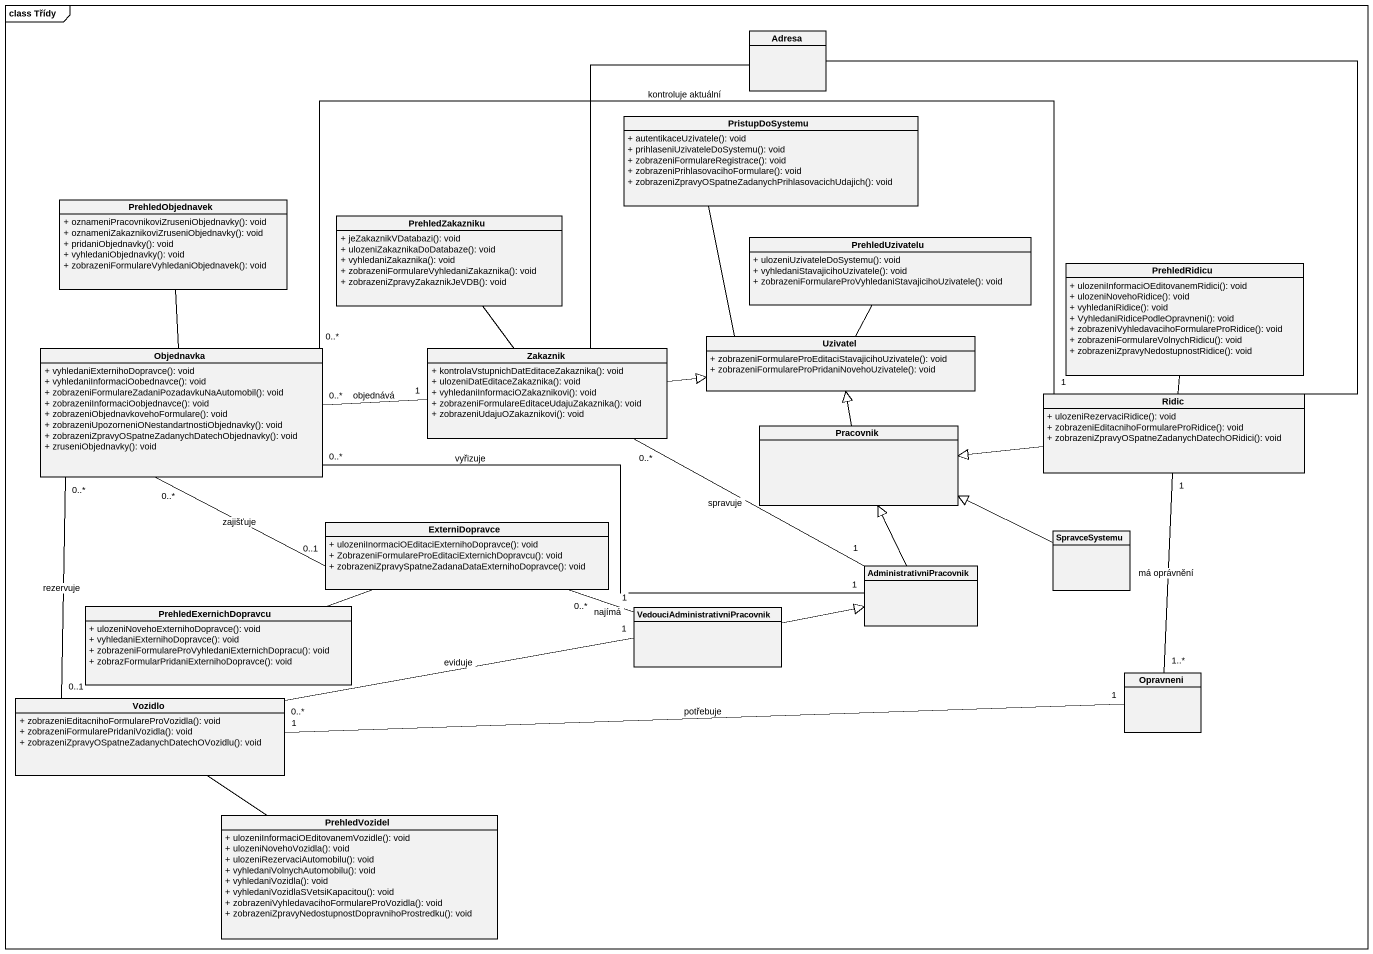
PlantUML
@startuml
mainframe class Třídy
hide circle
hide empty members
skinparam classAttributeIconSize 0
class Adresa
class PristupDoSystemu {
  + autentikaceUzivatele(): void
  + prihlaseniUzivateleDoSystemu(): void
  + zobrazeniFormulareRegistrace(): void
  + zobrazeniPrihlasovacihoFormulare(): void
  + zobrazeniZpravyOSpatneZadanychPrihlasovacichUdajich(): void
}
class PrehledObjednavek {
  + oznameniPracovnikoviZruseniObjednavky(): void
  + oznameniZakaznikoviZruseniObjednavky(): void
  + pridaniObjednavky(): void
  + vyhledaniObjednavky(): void
  + zobrazeniFormulareVyhledaniObjednavek(): void
}
class PrehledZakazniku {
  + jeZakaznikVDatabazi(): void
  + ulozeniZakaznikaDoDatabaze(): void
  + vyhledaniZakaznika(): void
  + zobrazeniFormulareVyhledaniZakaznika(): void
  + zobrazeniZpravyZakaznikJeVDB(): void
}
class PrehledUzivatelu {
  + ulozeniUzivateleDoSystemu(): void
  + vyhledaniStavajicihoUzivatele(): void
  + zobrazeniFormulareProVyhledaniStavajicihoUzivatele(): void
}
class PrehledRidicu {
  + ulozeniInformaciOEditovanemRidici(): void
  + ulozeniNovehoRidice(): void
  + vyhledaniRidice(): void
  + VyhledaniRidicePodleOpravneni(): void
  + zobrazeniVyhledavacihoFormulareProRidice(): void
  + zobrazeniFormulareVolnychRidicu(): void
  + zobrazeniZpravyNedostupnostRidice(): void
}
class Uzivatel {
  + zobrazeniFormulareProEditaciStavajicihoUzivatele(): void
  + zobrazeniFormulareProPridaniNovehoUzivatele(): void
}
class Objednavka {
  + vyhledaniExternihoDopravce(): void
  + vyhledaniInformaciOobednavce(): void
  + zobrazeniFormulareZadaniPozadavkuNaAutomobil(): void
  + zobrazeniInformaciOobjednavce(): void
  + zobrazeniObjednavkovehoFormulare(): void
  + zobrazeniUpozorneniONestandartnostiObjednavky(): void
  + zobrazeniZpravyOSpatneZadanychDatechObjednavky(): void
  + zruseniObjednavky(): void
}
class Zakaznik {
  + kontrolaVstupnichDatEditaceZakaznika(): void
  + ulozeniDatEditaceZakaznika(): void
  + vyhledaniInformaciOZakaznikovi(): void
  + zobrazeniFormulareEditaceUdajuZakaznika(): void
  + zobrazeniUdajuOZakaznikovi(): void
}
class Ridic {
  + ulozeniRezervaciRidice(): void
  + zobrazeniEditacnihoFormulareProRidice(): void
  + zobrazeniZpravyOSpatneZadanychDatechORidici(): void
}
class Pracovnik
class ExterniDopravce {
  + ulozeniInormaciOEditaciExternihoDopravce(): void
  + ZobrazeniFormulareProEditaciExternichDopravcu(): void
  + zobrazeniZpravySpatneZadanaDataExternihoDopravce(): void
}
class AdministrativniPracovnik
class SpravceSystemu
class PrehledExernichDopravcu {
  + ulozeniNovehoExternihoDopravce(): void
  + vyhledaniExternihoDopravce(): void
  + zobrazeniFormulareProVyhledaniExternichDopracu(): void
  + zobrazFormularPridaniExternihoDopravce(): void
}
class "VedouciAdministrativniPracovnik" as VedouciAdministrativniPracov
class Opravneni
class Vozidlo {
  + zobrazeniEditacnihoFormulareProVozidla(): void
  + zobrazeniFormularePridaniVozidla(): void
  + zobrazeniZpravyOSpatneZadanychDatechOVozidlu(): void
}
class PrehledVozidel {
  + ulozeniInformaciOEditovanemVozidle(): void
  + ulozeniNovehoVozidla(): void
  + ulozeniRezervaciAutomobilu(): void
  + vyhledaniVolnychAutomobilu(): void
  + vyhledaniVozidla(): void
  + vyhledaniVozidlaSVetsiKapacitou(): void
  + zobrazeniVyhledavacihoFormulareProVozidla(): void
  + zobrazeniZpravyNedostupnostDopravnihoProstredku(): void
}
PristupDoSystemu -- Uzivatel
PrehledObjednavek -- Objednavka
PrehledZakazniku -- Zakaznik
PrehledUzivatelu -- Uzivatel
PrehledRidicu -- Ridic
Objednavka "0..*" -right- "0..1" ExterniDopravce : zajišťuje
Objednavka "0..*" -- "0..1" Vozidlo : rezervuje
Zakaznik -up- Adresa
Zakaznik -right-|> Uzivatel
Zakaznik "1" -left- "0..*" Objednavka : objednává
Ridic -up- Adresa
Ridic "1" -left- "0..*" Objednavka : kontroluje aktuální
Ridic -left-|> Pracovnik
Ridic "1" -- "1..*" Opravneni : má oprávnění
Pracovnik -up-|> Uzivatel
ExterniDopravce -left- PrehledExernichDopravcu
AdministrativniPracovnik "1" -left- "0..*" Objednavka : vyřizuje
AdministrativniPracovnik "1" -left- "0..*" Zakaznik : spravuje
AdministrativniPracovnik -up-|> Pracovnik
SpravceSystemu -left-|> Pracovnik
VedouciAdministrativniPracov "1" -left- "0..*" ExterniDopravce : najímá
VedouciAdministrativniPracov -right-|> AdministrativniPracovnik
VedouciAdministrativniPracov "1" -left- "0..*" Vozidlo : eviduje
Vozidlo "1" -right- "1" Opravneni : potřebuje
Vozidlo -- PrehledVozidel
@enduml
